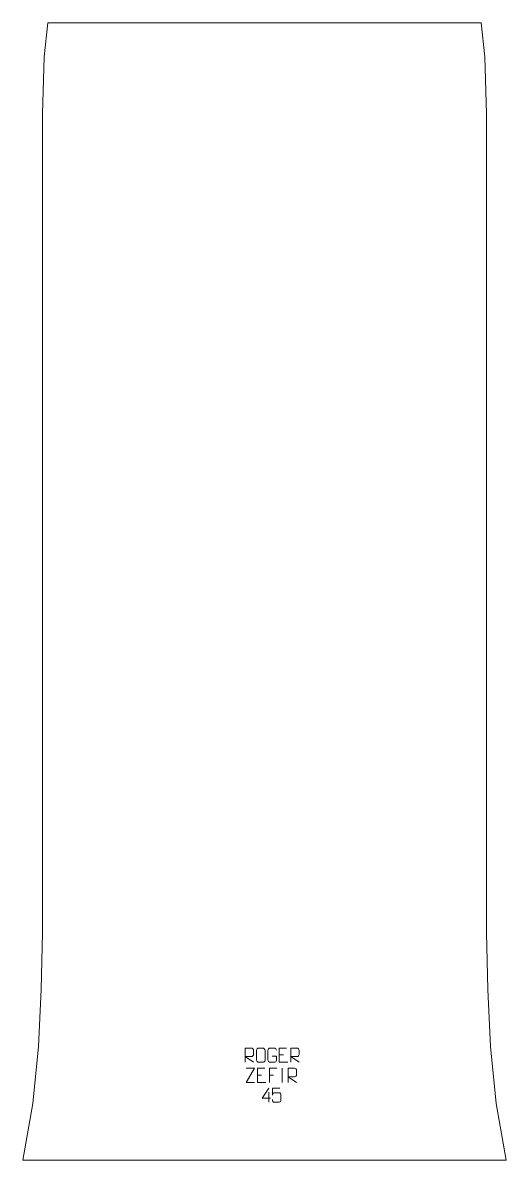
# Model space of a CAD drawing. Header units: millimetres. Extents: x -425 to 425, y -1320 to 680.
import ezdxf

# ---------------------------------------------------------------- set-up
doc = ezdxf.new("R2010")
doc.units = ezdxf.units.MM
doc.header["$MEASUREMENT"] = 0
doc.layers.add('layer 1', color=7, linetype='Continuous')

msp = doc.modelspace()

# ---------------------------------------------------------------- linework, layer by layer
at = {"layer": 'layer 1', "color": 242, "lineweight": 9}
msp.add_open_spline([(425.0001, -1319.9991), (425.0001, -1319.9991), (-425.0001, -1319.9991), (-425.0001, -1319.9991), (-425.0001, -1319.9991), (-425.0001, -1319.9991), (-407.4996, -1219.9985), (-407.4996, -1219.9985), (-407.4996, -1219.9985), (-407.4996, -1219.9985), (-397.4999, -1119.9995), (-397.4999, -1119.9995), (-397.4999, -1119.9995), (-397.4999, -1119.9995), (-392.5003, -1019.9988), (-392.5003, -1019.9988), (-392.5003, -1019.9988), (-392.5003, -1019.9988), (-390.0003, -919.9998), (-390.0003, -919.9998), (-390.0003, -919.9998), (-390.0003, -919.9998), (-390.0003, 519.9993), (-390.0003, 519.9993), (-390.0003, 519.9993), (-390.0003, 519.9993), (-387.499, 619.9999), (-387.499, 619.9999), (-387.499, 619.9999), (-387.499, 619.9999), (-381.199, 679.9995), (-381.199, 679.9995), (-381.199, 679.9995), (-381.199, 679.9995), (381.199, 679.9995), (381.199, 679.9995), (381.199, 679.9995), (381.199, 679.9995), (387.499, 619.9999), (387.499, 619.9999), (387.499, 619.9999), (387.499, 619.9999), (389.999, 519.9993), (389.999, 519.9993), (389.999, 519.9993), (389.999, 519.9993), (389.999, -919.9998), (389.999, -919.9998), (389.999, -919.9998), (389.999, -919.9998), (392.499, -1019.9988), (392.499, -1019.9988), (392.499, -1019.9988), (392.499, -1019.9988), (397.4999, -1119.9995), (397.4999, -1119.9995), (397.4999, -1119.9995), (397.4999, -1119.9995), (407.4995, -1219.9985), (407.4995, -1219.9985), (407.4995, -1219.9985), (407.4995, -1219.9985), (425.0001, -1319.9991), (425.0001, -1319.9991)], degree=3, knots=[0, 0, 0, 0, 0.058823529, 0.058823529, 0.058823529, 0.058823529, 0.117647059, 0.117647059, 0.117647059, 0.117647059, 0.176470588, 0.176470588, 0.176470588, 0.176470588, 0.235294118, 0.235294118, 0.235294118, 0.235294118, 0.294117647, 0.294117647, 0.294117647, 0.294117647, 0.352941176, 0.352941176, 0.352941176, 0.352941176, 0.411764706, 0.411764706, 0.411764706, 0.411764706, 0.470588235, 0.470588235, 0.470588235, 0.470588235, 0.529411765, 0.529411765, 0.529411765, 0.529411765, 0.588235294, 0.588235294, 0.588235294, 0.588235294, 0.647058824, 0.647058824, 0.647058824, 0.647058824, 0.705882353, 0.705882353, 0.705882353, 0.705882353, 0.764705882, 0.764705882, 0.764705882, 0.764705882, 0.823529412, 0.823529412, 0.823529412, 0.823529412, 0.882352941, 0.882352941, 0.882352941, 0.882352941, 1, 1, 1, 1], dxfattribs=at)
at = {"layer": 'layer 1', "color": 250, "lineweight": 9}
for points, knots in [([(-33.845, -1147.7451), (-33.845, -1147.7451), (-33.845, -1122.7916), (-33.845, -1122.7916), (-33.845, -1122.7916), (-30.2502, -1122.7916), (-26.6547, -1122.7916), (-23.0595, -1122.7916), (-23.0595, -1122.7916), (-20.7342, -1122.8293), (-19.1769, -1124.3193), (-19.181, -1126.6857), (-19.181, -1126.6857), (-19.1814, -1128.7212), (-19.1814, -1131.7806), (-19.181, -1133.8166), (-19.181, -1133.8166), (-19.1875, -1135.6921), (-20.9998, -1137.6339), (-23.0093, -1137.653), (-23.0093, -1137.653), (-23.0093, -1137.653), (-33.845, -1137.653), (-33.845, -1137.653), (-33.845, -1137.653), (-33.845, -1137.653), (-19.1903, -1147.7451), (-19.1903, -1147.7451)], [0, 0, 0, 0, 0.125, 0.125, 0.125, 0.125, 0.25, 0.25, 0.25, 0.25, 0.375, 0.375, 0.375, 0.375, 0.5, 0.5, 0.5, 0.5, 0.625, 0.625, 0.625, 0.625, 0.75, 0.75, 0.75, 0.75, 1, 1, 1, 1]), ([(-10.0326, -1122.7919), (-7.7069, -1122.7919), (-5.3808, -1122.7919), (-3.0547, -1122.7919), (-3.0547, -1122.7919), (-1.1081, -1122.7563), (0.8833, -1124.2479), (0.91, -1126.6855), (0.91, -1126.6855), (0.9096, -1132.4324), (0.9096, -1138.1797), (0.91, -1143.9274), (0.91, -1143.9274), (0.7702, -1146.2508), (-0.907, -1147.7304), (-3.0547, -1147.7412), (-3.0547, -1147.7412), (-5.3866, -1147.7408), (-7.7185, -1147.7408), (-10.05, -1147.7412), (-10.05, -1147.7412), (-11.975, -1147.8466), (-13.9471, -1145.9621), (-13.9359, -1143.9448), (-13.9359, -1143.9448), (-13.9356, -1138.1747), (-13.9356, -1132.405), (-13.9359, -1126.6357), (-13.9359, -1126.6357), (-13.9317, -1124.4976), (-12.185, -1122.7784), (-10.0326, -1122.7919)], [0, 0, 0, 0, 0.111111111, 0.111111111, 0.111111111, 0.111111111, 0.222222222, 0.222222222, 0.222222222, 0.222222222, 0.333333333, 0.333333333, 0.333333333, 0.333333333, 0.444444444, 0.444444444, 0.444444444, 0.444444444, 0.555555556, 0.555555556, 0.555555556, 0.555555556, 0.666666667, 0.666666667, 0.666666667, 0.666666667, 0.777777778, 0.777777778, 0.777777778, 0.777777778, 1, 1, 1, 1]), ([(13.7419, -1136.7594), (13.7419, -1136.7594), (20.91, -1136.7594), (20.91, -1136.7594), (20.91, -1136.7594), (20.91, -1136.7594), (20.91, -1143.9275), (20.91, -1143.9275), (20.91, -1143.9275), (20.7703, -1146.2509), (19.0931, -1147.7305), (16.9453, -1147.7413), (16.9453, -1147.7413), (14.6135, -1147.7409), (12.2815, -1147.7409), (9.95, -1147.7413), (9.95, -1147.7413), (8.0251, -1147.8467), (6.0529, -1145.9622), (6.0641, -1143.9449), (6.0641, -1143.9449), (6.0645, -1138.1748), (6.0645, -1132.4051), (6.0641, -1126.6358), (6.0641, -1126.6358), (6.0683, -1124.4977), (7.8151, -1122.7785), (9.9674, -1122.7919), (9.9674, -1122.7919), (12.2931, -1122.7919), (14.6192, -1122.7919), (16.9453, -1122.7919), (16.9453, -1122.7919), (18.892, -1122.7565), (20.8834, -1124.248), (20.91, -1126.6857)], [0, 0, 0, 0, 0.1, 0.1, 0.1, 0.1, 0.2, 0.2, 0.2, 0.2, 0.3, 0.3, 0.3, 0.3, 0.4, 0.4, 0.4, 0.4, 0.5, 0.5, 0.5, 0.5, 0.6, 0.6, 0.6, 0.6, 0.7, 0.7, 0.7, 0.7, 0.8, 0.8, 0.8, 0.8, 1, 1, 1, 1]), ([(38.928, -1122.7916), (38.928, -1122.7916), (26.0541, -1122.7916), (26.0541, -1122.7916), (26.0541, -1122.7916), (26.0541, -1122.7916), (26.0541, -1147.7452), (26.0541, -1147.7452), (26.0541, -1147.7452), (26.0541, -1147.7452), (40.9199, -1147.7452), (40.9199, -1147.7452)], [0, 0, 0, 0, 0.25, 0.25, 0.25, 0.25, 0.5, 0.5, 0.5, 0.5, 1, 1, 1, 1]), ([(46.155, -1147.7451), (46.155, -1147.7451), (46.155, -1122.7916), (46.155, -1122.7916), (46.155, -1122.7916), (49.7498, -1122.7916), (53.3453, -1122.7916), (56.9405, -1122.7916), (56.9405, -1122.7916), (59.2658, -1122.8293), (60.8231, -1124.3193), (60.819, -1126.6857), (60.819, -1126.6857), (60.8186, -1128.7212), (60.8186, -1131.7806), (60.819, -1133.8166), (60.819, -1133.8166), (60.8125, -1135.6921), (59.0002, -1137.6339), (56.9907, -1137.653), (56.9907, -1137.653), (56.9907, -1137.653), (46.155, -1137.653), (46.155, -1137.653), (46.155, -1137.653), (46.155, -1137.653), (60.8097, -1147.7451), (60.8097, -1147.7451)], [0, 0, 0, 0, 0.125, 0.125, 0.125, 0.125, 0.25, 0.25, 0.25, 0.25, 0.375, 0.375, 0.375, 0.375, 0.5, 0.5, 0.5, 0.5, 0.625, 0.625, 0.625, 0.625, 0.75, 0.75, 0.75, 0.75, 1, 1, 1, 1]), ([(-17.6736, -1183.3197), (-17.6736, -1183.3197), (-32.2926, -1183.3197), (-32.2926, -1183.3197), (-32.2926, -1183.3197), (-32.2926, -1183.3197), (-17.6493, -1158.3623), (-17.6493, -1158.3623), (-17.6493, -1158.3623), (-17.6493, -1158.3623), (-32.2926, -1158.3623), (-32.2926, -1158.3623)], [0, 0, 0, 0, 0.25, 0.25, 0.25, 0.25, 0.5, 0.5, 0.5, 0.5, 1, 1, 1, 1]), ([(0.47, -1158.3642), (0.47, -1158.3642), (-12.4039, -1158.3642), (-12.4039, -1158.3642), (-12.4039, -1158.3642), (-12.4039, -1158.3642), (-12.4039, -1183.3178), (-12.4039, -1183.3178), (-12.4039, -1183.3178), (-12.4039, -1183.3178), (2.4619, -1183.3178), (2.4619, -1183.3178)], [0, 0, 0, 0, 0.25, 0.25, 0.25, 0.25, 0.5, 0.5, 0.5, 0.5, 1, 1, 1, 1]), ([(21.466, -1158.3642), (21.466, -1158.3642), (8.592, -1158.3642), (8.592, -1158.3642), (8.592, -1158.3642), (8.592, -1158.3642), (8.592, -1183.3178), (8.592, -1183.3178)], [0, 0, 0, 0, 0.333333333, 0.333333333, 0.333333333, 0.333333333, 1, 1, 1, 1]), ([(41.697, -1183.3177), (41.697, -1183.3177), (41.697, -1158.3642), (41.697, -1158.3642), (41.697, -1158.3642), (45.2918, -1158.3642), (48.8873, -1158.3642), (52.4825, -1158.3642), (52.4825, -1158.3642), (54.8078, -1158.4019), (56.3651, -1159.8919), (56.361, -1162.2583), (56.361, -1162.2583), (56.3606, -1164.2938), (56.3606, -1167.3532), (56.361, -1169.3892), (56.361, -1169.3892), (56.3545, -1171.2647), (54.5422, -1173.2065), (52.5327, -1173.2256), (52.5327, -1173.2256), (52.5327, -1173.2256), (41.697, -1173.2256), (41.697, -1173.2256), (41.697, -1173.2256), (41.697, -1173.2256), (56.3517, -1183.3177), (56.3517, -1183.3177)], [0, 0, 0, 0, 0.125, 0.125, 0.125, 0.125, 0.25, 0.25, 0.25, 0.25, 0.375, 0.375, 0.375, 0.375, 0.5, 0.5, 0.5, 0.5, 0.625, 0.625, 0.625, 0.625, 0.75, 0.75, 0.75, 0.75, 1, 1, 1, 1]), ([(10.7046, -1211.0759), (10.7046, -1211.0759), (-4.1171, -1211.0759), (-4.1171, -1211.0759), (-4.1171, -1211.0759), (-4.1171, -1211.0759), (7.7605, -1193.0054), (7.7605, -1193.0054)], [0, 0, 0, 0, 0.333333333, 0.333333333, 0.333333333, 0.333333333, 1, 1, 1, 1]), ([(26.8223, -1193.0734), (26.8223, -1193.0734), (13.9706, -1193.0734), (13.9706, -1193.0734), (13.9706, -1193.0734), (13.9709, -1197.304), (13.9709, -1201.5349), (13.9706, -1205.7661), (13.9706, -1205.7661), (13.9703, -1202.456), (15.6013, -1201.3842), (18.4133, -1201.3237), (18.4133, -1201.3237), (20.8529, -1201.3234), (23.2924, -1201.3234), (25.7316, -1201.3237), (25.7316, -1201.3237), (27.3814, -1201.3169), (28.8563, -1203.6974), (28.8848, -1205.7661), (28.8848, -1205.7661), (28.8845, -1208.3534), (28.8845, -1210.941), (28.8848, -1213.5287), (28.8848, -1213.5287), (28.931, -1215.4881), (27.4316, -1217.9244), (25.8057, -1217.9829), (25.8057, -1217.9829), (23.8492, -1217.9826), (18.9542, -1217.9826), (16.9972, -1217.9829), (16.9972, -1217.9829), (15.1517, -1217.9917), (14.0446, -1216.0269), (14.0238, -1213.4758)], [0, 0, 0, 0, 0.1, 0.1, 0.1, 0.1, 0.2, 0.2, 0.2, 0.2, 0.3, 0.3, 0.3, 0.3, 0.4, 0.4, 0.4, 0.4, 0.5, 0.5, 0.5, 0.5, 0.6, 0.6, 0.6, 0.6, 0.7, 0.7, 0.7, 0.7, 0.8, 0.8, 0.8, 0.8, 1, 1, 1, 1])]:
    msp.add_open_spline(points, degree=3, knots=knots, dxfattribs=at)
for points in [[(26.0541, -1134.6713), (26.0541, -1134.6713), (33.2222, -1134.6713), (33.2222, -1134.6713)], [(31.029, -1158.3539), (31.029, -1158.3539), (31.029, -1183.328), (31.029, -1183.328)], [(-12.4039, -1170.2439), (-12.4039, -1170.2439), (-5.2358, -1170.2439), (-5.2358, -1170.2439)], [(8.592, -1170.2439), (8.592, -1170.2439), (15.7601, -1170.2439), (15.7601, -1170.2439)], [(7.7605, -1200.3148), (7.7605, -1200.3148), (7.7605, -1217.9795), (7.7605, -1217.9795)]]:
    msp.add_open_spline(points, degree=3, dxfattribs=at)

doc.saveas('drawing.dxf')
